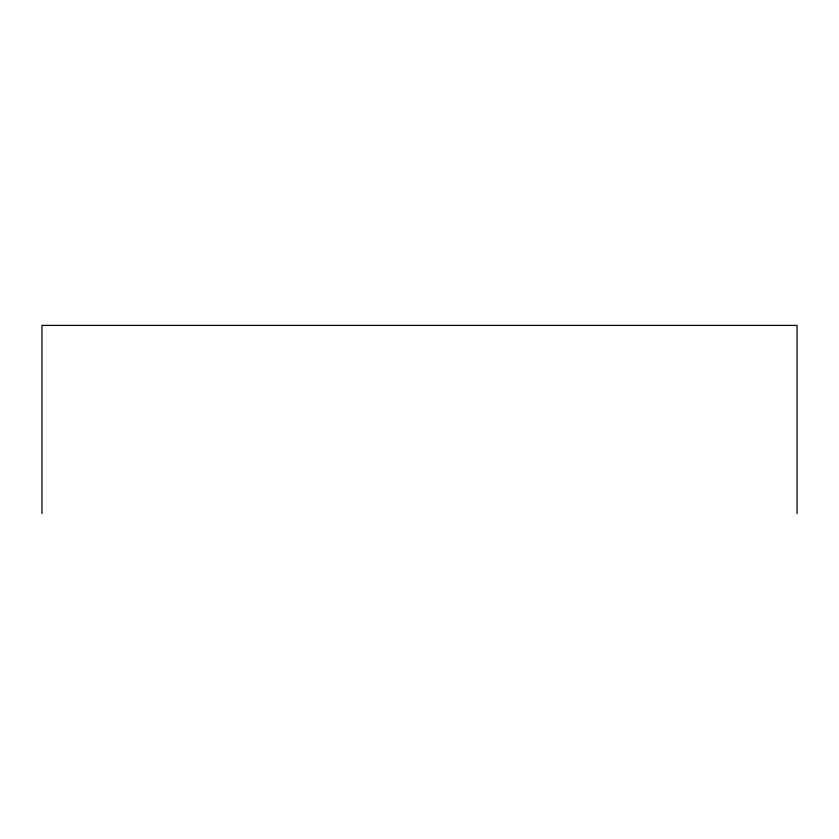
<?xml version="1.0" encoding="UTF-8"?>
<svg xmlns="http://www.w3.org/2000/svg" width="839" height="839" viewBox="0 0 839 839"><rect width="100%" height="100%" fill="white"/><g stroke="black" fill="none" stroke-linecap="round" stroke-linejoin="round"><path stroke-width="1.26" d="M797.05 513.604L797.05 325.396L41.95 325.396L41.95 513.604"/></g></svg>
